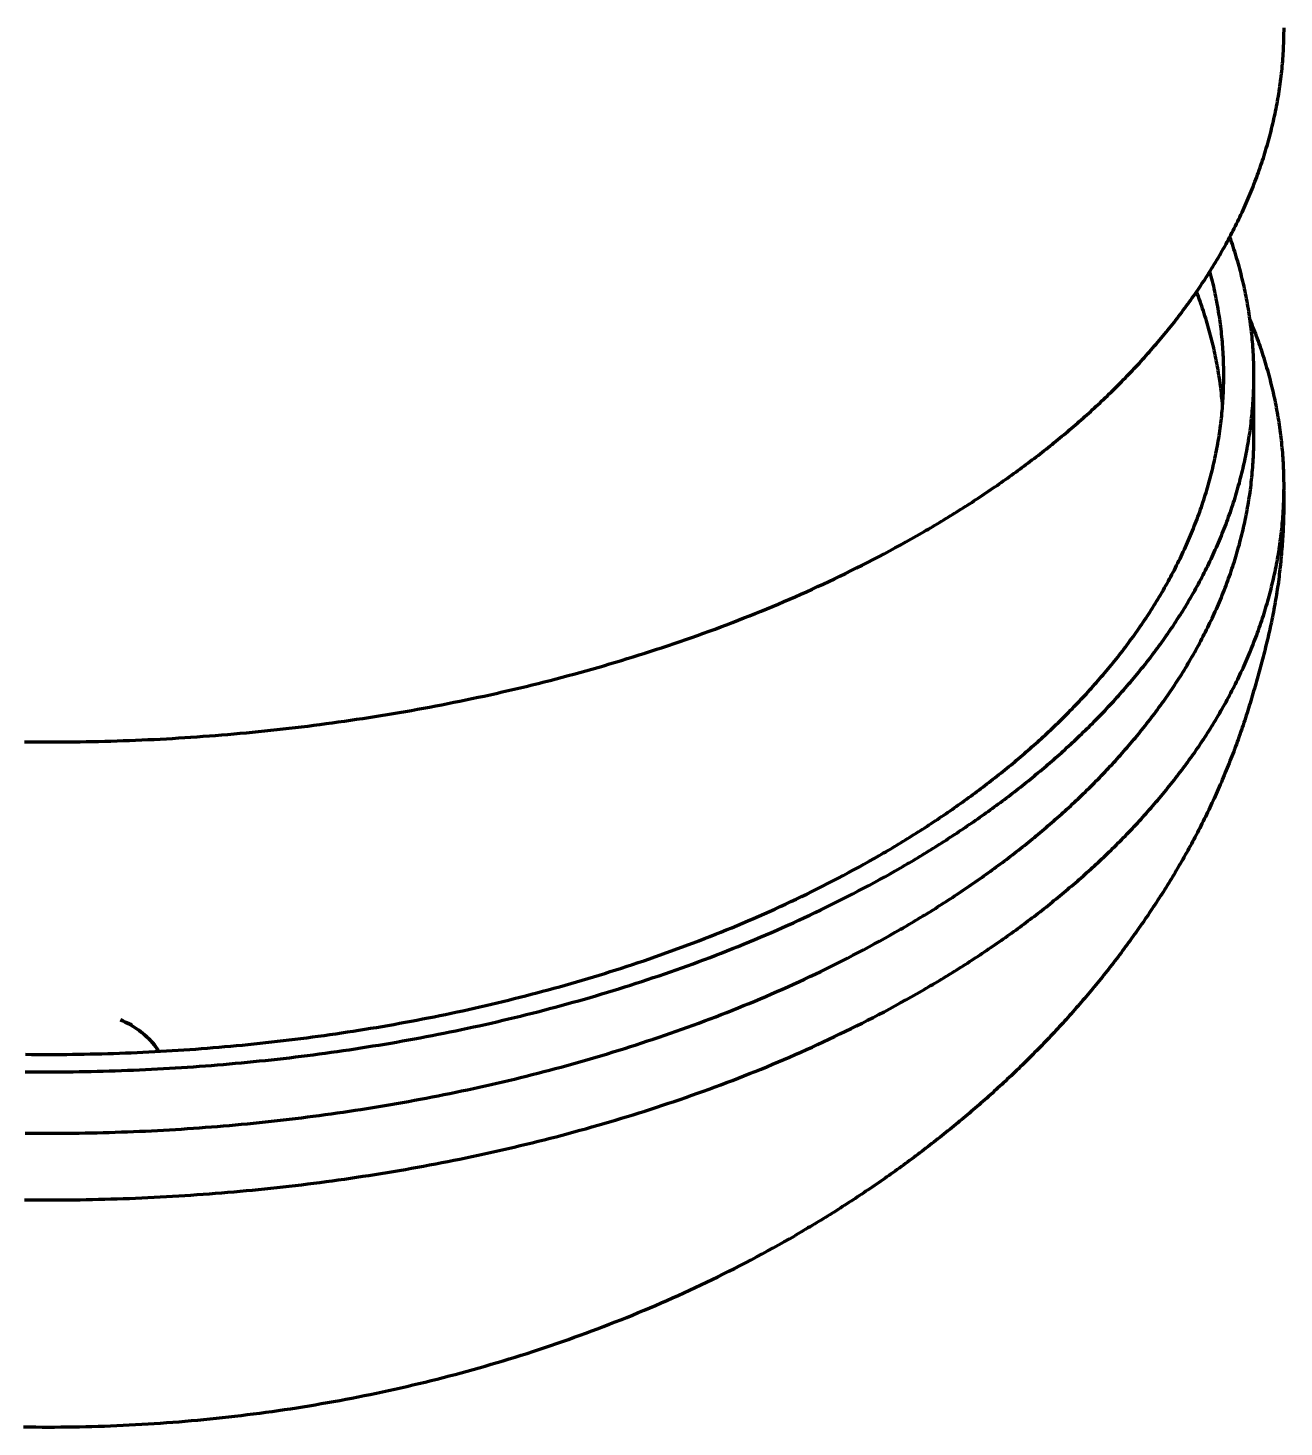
# Model space of a CAD drawing. Header units: millimetres. Extents: x 0 to 841, y 0 to 594.
# Drawn here: x 312.72 to 352.33, y 209.73 to 253.85 of the extents above; entities that cross this region are included whole.
import ezdxf

# ---------------------------------------------------------------- set-up
doc = ezdxf.new("R2010")
doc.units = ezdxf.units.MM
doc.layers.add('01-VISIBLE', color=7, linetype='CONTINUOUS', lineweight=70)

msp = doc.modelspace()

# ---------------------------------------------------------------- linework, layer by layer
at = {"layer": '01-VISIBLE'}
msp.add_line((351.382, 240.963), (351.382, 242.903), dxfattribs=at)
for points in [[(340.909, 237.931), (340.978, 237.971), (341.048, 238.011), (341.117, 238.052), (341.186, 238.092), (341.255, 238.133), (341.324, 238.174), (341.393, 238.215), (341.462, 238.256), (341.53, 238.297), (341.599, 238.339), (341.667, 238.381), (341.736, 238.423), (341.804, 238.465), (341.872, 238.507), (341.94, 238.549), (342.008, 238.592), (342.076, 238.634), (342.144, 238.677), (342.211, 238.72), (342.279, 238.763), (342.347, 238.806), (342.414, 238.85), (342.481, 238.893), (342.548, 238.937), (342.615, 238.981), (342.682, 239.025), (342.749, 239.069), (342.816, 239.114), (342.883, 239.158), (342.949, 239.203), (343.016, 239.248), (343.082, 239.293), (343.148, 239.338), (343.214, 239.383), (343.28, 239.429), (343.346, 239.475), (343.412, 239.52), (343.477, 239.567), (343.543, 239.613), (343.608, 239.659), (343.674, 239.706), (343.739, 239.752), (343.804, 239.799), (343.869, 239.846), (343.933, 239.893), (343.998, 239.941), (344.063, 239.988), (344.127, 240.036), (344.191, 240.084), (344.255, 240.132), (344.32, 240.18), (344.383, 240.229), (344.447, 240.277), (344.511, 240.326), (344.574, 240.375), (344.638, 240.424), (344.701, 240.473), (344.764, 240.523), (344.827, 240.572), (344.89, 240.622), (344.952, 240.672), (345.015, 240.722), (345.077, 240.773), (345.14, 240.823), (345.202, 240.874), (345.264, 240.925), (345.325, 240.976), (345.387, 241.027), (345.449, 241.078), (345.51, 241.13), (345.571, 241.182), (345.632, 241.234), (345.693, 241.286), (345.754, 241.338), (345.815, 241.391), (345.875, 241.443), (345.935, 241.496), (345.995, 241.549), (346.055, 241.602), (346.115, 241.656), (346.175, 241.709), (346.234, 241.763), (346.293, 241.817), (346.353, 241.871), (346.411, 241.926), (346.47, 241.98), (346.529, 242.035), (346.587, 242.09), (346.646, 242.145), (346.704, 242.2), (346.762, 242.255), (346.819, 242.311), (346.877, 242.367), (346.934, 242.423), (346.991, 242.479), (347.048, 242.536), (347.105, 242.592), (347.162, 242.649), (347.218, 242.706), (347.274, 242.763), (347.33, 242.82), (347.386, 242.878), (347.442, 242.936), (347.497, 242.994), (347.552, 243.052), (347.607, 243.11), (347.662, 243.168), (347.717, 243.227), (347.771, 243.286), (347.825, 243.345), (347.879, 243.404), (347.933, 243.464), (347.987, 243.523), (348.04, 243.583), (348.093, 243.643), (348.146, 243.704), (348.199, 243.764), (348.251, 243.825), (348.303, 243.886), (348.355, 243.947), (348.407, 244.008), (348.458, 244.069), (348.51, 244.131), (348.561, 244.193), (348.612, 244.255), (348.662, 244.317), (348.712, 244.379), (348.763, 244.442), (348.812, 244.505), (348.862, 244.568), (348.911, 244.631), (348.96, 244.694), (349.009, 244.758), (349.058, 244.822), (349.106, 244.885), (349.154, 244.95), (349.202, 245.014), (349.249, 245.079), (349.297, 245.143), (349.344, 245.208), (349.39, 245.273), (349.437, 245.339), (349.483, 245.404), (349.529, 245.47), (349.574, 245.536), (349.62, 245.602), (349.665, 245.668), (349.709, 245.735), (349.754, 245.802), (349.798, 245.869), (349.842, 245.936), (349.885, 246.003), (349.929, 246.07), (349.972, 246.138), (350.014, 246.206), (350.057, 246.274), (350.099, 246.342), (350.14, 246.411), (350.182, 246.479), (350.223, 246.548), (350.264, 246.617), (350.304, 246.686), (350.344, 246.756), (350.384, 246.825), (350.424, 246.895), (350.463, 246.965), (350.502, 247.035), (350.54, 247.106), (350.578, 247.176), (350.616, 247.247), (350.653, 247.318), (350.691, 247.389), (350.727, 247.46), (350.764, 247.531), (350.8, 247.603), (350.835, 247.675), (350.871, 247.747), (350.906, 247.819), (350.94, 247.891), (350.975, 247.964), (351.008, 248.036), (351.042, 248.109), (351.075, 248.182), (351.108, 248.255), (351.14, 248.329), (351.172, 248.402), (351.204, 248.476), (351.235, 248.55), (351.266, 248.624), (351.296, 248.698), (351.326, 248.772), (351.356, 248.847), (351.385, 248.921), (351.414, 248.996), (351.442, 249.071), (351.471, 249.146), (351.498, 249.221), (351.525, 249.297), (351.552, 249.372), (351.579, 249.448), (351.604, 249.524), (351.63, 249.6), (351.655, 249.676), (351.68, 249.752), (351.704, 249.829), (351.728, 249.905), (351.751, 249.982), (351.774, 250.059), (351.797, 250.136), (351.819, 250.213), (351.841, 250.29), (351.862, 250.367), (351.883, 250.444), (351.903, 250.522), (351.923, 250.6), (351.942, 250.677), (351.961, 250.755), (351.98, 250.833), (351.998, 250.911), (352.015, 250.99), (352.033, 251.068), (352.049, 251.146), (352.065, 251.225), (352.081, 251.303), (352.096, 251.382), (352.111, 251.461), (352.126, 251.54), (352.14, 251.619), (352.153, 251.698), (352.166, 251.777), (352.178, 251.856), (352.19, 251.935), (352.202, 252.015), (352.213, 252.094), (352.223, 252.174), (352.233, 252.253), (352.243, 252.333), (352.252, 252.412), (352.261, 252.492), (352.269, 252.572), (352.276, 252.652), (352.284, 252.731), (352.29, 252.811), (352.296, 252.891), (352.302, 252.971), (352.307, 253.051), (352.312, 253.131), (352.316, 253.211), (352.32, 253.291), (352.323, 253.371), (352.326, 253.452), (352.328, 253.532), (352.33, 253.612), (352.331, 253.692), (352.332, 253.772), (352.332, 253.852)], [(351.382, 242.903), (351.382, 242.983), (351.381, 243.064), (351.38, 243.145), (351.378, 243.226), (351.375, 243.307), (351.373, 243.388), (351.369, 243.468), (351.365, 243.549), (351.361, 243.63), (351.356, 243.711), (351.351, 243.791), (351.345, 243.872), (351.338, 243.953), (351.331, 244.033), (351.324, 244.114), (351.316, 244.194), (351.308, 244.275), (351.299, 244.355), (351.289, 244.435), (351.279, 244.515), (351.269, 244.596), (351.258, 244.676), (351.246, 244.756), (351.234, 244.836), (351.222, 244.916), (351.209, 244.995), (351.195, 245.075), (351.181, 245.155), (351.167, 245.234), (351.152, 245.314), (351.137, 245.393), (351.121, 245.472), (351.104, 245.552), (351.087, 245.631), (351.07, 245.71), (351.052, 245.789), (351.034, 245.867), (351.015, 245.946), (350.996, 246.024), (350.976, 246.103), (350.956, 246.181), (350.935, 246.259), (350.914, 246.337), (350.892, 246.415), (350.87, 246.493), (350.848, 246.571), (350.825, 246.648), (350.801, 246.726), (350.777, 246.803), (350.753, 246.88), (350.728, 246.957), (350.703, 247.034), (350.677, 247.11), (350.651, 247.187), (350.625, 247.263)], [(350.432, 242.903), (350.432, 242.983), (350.431, 243.064), (350.429, 243.145), (350.428, 243.226), (350.425, 243.307), (350.422, 243.387), (350.419, 243.468), (350.415, 243.549), (350.411, 243.629), (350.406, 243.71), (350.4, 243.791), (350.394, 243.871), (350.387, 243.952), (350.38, 244.032), (350.373, 244.113), (350.364, 244.193), (350.356, 244.273), (350.347, 244.354), (350.337, 244.434), (350.327, 244.514), (350.316, 244.594), (350.305, 244.674), (350.293, 244.754), (350.281, 244.834), (350.268, 244.913), (350.255, 244.993), (350.241, 245.073), (350.227, 245.152), (350.212, 245.232), (350.197, 245.311), (350.181, 245.39), (350.165, 245.469), (350.148, 245.548), (350.13, 245.627), (350.113, 245.706), (350.094, 245.785), (350.076, 245.863), (350.056, 245.942), (350.037, 246.02), (350.017, 246.099), (349.996, 246.177)], [(350.394, 241.933), (350.387, 242.013), (350.38, 242.094), (350.373, 242.174), (350.364, 242.254), (350.356, 242.334), (350.347, 242.415), (350.337, 242.495), (350.327, 242.575), (350.316, 242.654), (350.305, 242.734), (350.293, 242.814), (350.281, 242.894), (350.268, 242.973), (350.255, 243.053), (350.241, 243.132), (350.227, 243.212), (350.212, 243.291), (350.197, 243.37), (350.181, 243.449), (350.165, 243.528), (350.148, 243.607), (350.131, 243.686), (350.113, 243.765), (350.095, 243.843), (350.076, 243.922), (350.057, 244), (350.038, 244.078), (350.017, 244.156), (349.997, 244.234), (349.976, 244.312), (349.954, 244.39), (349.932, 244.467), (349.91, 244.545), (349.887, 244.622), (349.863, 244.699), (349.839, 244.776), (349.815, 244.853), (349.79, 244.93), (349.765, 245.006), (349.739, 245.083), (349.713, 245.159), (349.687, 245.235), (349.66, 245.311), (349.632, 245.387), (349.604, 245.463), (349.576, 245.538)], [(352.332, 239.412), (352.332, 239.492), (352.331, 239.573), (352.33, 239.653), (352.328, 239.733), (352.326, 239.814), (352.323, 239.894), (352.32, 239.974), (352.316, 240.055), (352.312, 240.135), (352.307, 240.215), (352.302, 240.295), (352.296, 240.375), (352.29, 240.456), (352.283, 240.536), (352.276, 240.616), (352.268, 240.696), (352.26, 240.776), (352.252, 240.855), (352.243, 240.935), (352.233, 241.015), (352.223, 241.095), (352.212, 241.174), (352.201, 241.254), (352.19, 241.334), (352.178, 241.413), (352.165, 241.492), (352.152, 241.572), (352.139, 241.651), (352.125, 241.73), (352.11, 241.809), (352.095, 241.888), (352.08, 241.967), (352.064, 242.046), (352.048, 242.124), (352.031, 242.203), (352.014, 242.281), (351.996, 242.36), (351.978, 242.438), (351.96, 242.516), (351.94, 242.594), (351.921, 242.672), (351.901, 242.75), (351.881, 242.828), (351.86, 242.905), (351.838, 242.983), (351.817, 243.06), (351.794, 243.137), (351.772, 243.214), (351.749, 243.291), (351.725, 243.368), (351.701, 243.445), (351.677, 243.522), (351.652, 243.598), (351.627, 243.674), (351.601, 243.75), (351.575, 243.826), (351.549, 243.902), (351.522, 243.978), (351.494, 244.054), (351.467, 244.129), (351.438, 244.204), (351.41, 244.279), (351.381, 244.354), (351.351, 244.429), (351.322, 244.504), (351.292, 244.578), (351.261, 244.652)], [(339.566, 227.757), (339.635, 227.797), (339.704, 227.837), (339.773, 227.877), (339.842, 227.918), (339.911, 227.959), (339.98, 228), (340.048, 228.041), (340.117, 228.082), (340.185, 228.123), (340.254, 228.165), (340.322, 228.206), (340.39, 228.248), (340.458, 228.29), (340.526, 228.332), (340.594, 228.375), (340.662, 228.417), (340.73, 228.46), (340.797, 228.503), (340.865, 228.546), (340.932, 228.589), (340.999, 228.632), (341.066, 228.676), (341.133, 228.719), (341.2, 228.763), (341.267, 228.807), (341.334, 228.852), (341.4, 228.896), (341.467, 228.94), (341.533, 228.985), (341.599, 229.03), (341.666, 229.075), (341.732, 229.12), (341.798, 229.166), (341.863, 229.211), (341.929, 229.257), (341.994, 229.303), (342.06, 229.349), (342.125, 229.395), (342.19, 229.442), (342.255, 229.488), (342.32, 229.535), (342.385, 229.582), (342.45, 229.629), (342.514, 229.676), (342.579, 229.724), (342.643, 229.772), (342.707, 229.819), (342.771, 229.867), (342.835, 229.916), (342.898, 229.964), (342.962, 230.013), (343.026, 230.061), (343.089, 230.11), (343.152, 230.159), (343.215, 230.209), (343.278, 230.258), (343.341, 230.308), (343.403, 230.358), (343.466, 230.408), (343.528, 230.458), (343.59, 230.508), (343.652, 230.559), (343.714, 230.61), (343.775, 230.661), (343.837, 230.712), (343.898, 230.763), (343.96, 230.815), (344.021, 230.866), (344.081, 230.918), (344.142, 230.97), (344.203, 231.023), (344.263, 231.075), (344.323, 231.128), (344.383, 231.181), (344.443, 231.234), (344.503, 231.287), (344.563, 231.34), (344.622, 231.394), (344.681, 231.448), (344.74, 231.502), (344.799, 231.556), (344.858, 231.611), (344.916, 231.665), (344.974, 231.72), (345.033, 231.775), (345.09, 231.83), (345.148, 231.886), (345.206, 231.941), (345.263, 231.997), (345.32, 232.053), (345.377, 232.109), (345.434, 232.165), (345.491, 232.222), (345.547, 232.279), (345.603, 232.336), (345.659, 232.393), (345.715, 232.45), (345.77, 232.508), (345.826, 232.566), (345.881, 232.624), (345.936, 232.682), (345.99, 232.74), (346.045, 232.799), (346.099, 232.858), (346.153, 232.917), (346.207, 232.976), (346.261, 233.035), (346.314, 233.095), (346.367, 233.155), (346.42, 233.215), (346.473, 233.275), (346.525, 233.335), (346.577, 233.396), (346.629, 233.457), (346.681, 233.518), (346.733, 233.579), (346.784, 233.64), (346.835, 233.702), (346.886, 233.764), (346.936, 233.826), (346.986, 233.888), (347.036, 233.951), (347.086, 234.013), (347.136, 234.076), (347.185, 234.139), (347.234, 234.203), (347.282, 234.266), (347.331, 234.33), (347.379, 234.394), (347.427, 234.458), (347.474, 234.522), (347.522, 234.587), (347.569, 234.651), (347.615, 234.716), (347.662, 234.781), (347.708, 234.847), (347.754, 234.912), (347.799, 234.978), (347.845, 235.044), (347.89, 235.11), (347.934, 235.177), (347.979, 235.243), (348.023, 235.31), (348.067, 235.377), (348.11, 235.444), (348.153, 235.512), (348.196, 235.579), (348.239, 235.647), (348.281, 235.715), (348.323, 235.783), (348.364, 235.851), (348.405, 235.92), (348.446, 235.989), (348.487, 236.058), (348.527, 236.127), (348.567, 236.196), (348.606, 236.266), (348.645, 236.336), (348.684, 236.406), (348.723, 236.476), (348.761, 236.546), (348.798, 236.617), (348.836, 236.688), (348.873, 236.758), (348.909, 236.83), (348.946, 236.901), (348.982, 236.972), (349.017, 237.044), (349.052, 237.116), (349.087, 237.188), (349.122, 237.26), (349.156, 237.333), (349.189, 237.405), (349.222, 237.478), (349.255, 237.551), (349.288, 237.624), (349.32, 237.697), (349.351, 237.771), (349.383, 237.845), (349.413, 237.918), (349.444, 237.992), (349.474, 238.066), (349.503, 238.141), (349.533, 238.215), (349.561, 238.29), (349.59, 238.365), (349.618, 238.44), (349.645, 238.515), (349.672, 238.59), (349.699, 238.666), (349.725, 238.741), (349.751, 238.817), (349.776, 238.893), (349.801, 238.969), (349.825, 239.045), (349.849, 239.122), (349.873, 239.198), (349.896, 239.275), (349.918, 239.351), (349.941, 239.428), (349.962, 239.505), (349.983, 239.582), (350.004, 239.66), (350.024, 239.737), (350.044, 239.815), (350.064, 239.892), (350.082, 239.97), (350.101, 240.048), (350.119, 240.126), (350.136, 240.204), (350.153, 240.282), (350.17, 240.36), (350.186, 240.439), (350.201, 240.517), (350.216, 240.596), (350.231, 240.675), (350.245, 240.753), (350.258, 240.832), (350.271, 240.911), (350.284, 240.99), (350.296, 241.069), (350.307, 241.148), (350.318, 241.228), (350.329, 241.307), (350.339, 241.386), (350.348, 241.466), (350.357, 241.545), (350.366, 241.625), (350.374, 241.704), (350.381, 241.784), (350.388, 241.864), (350.395, 241.944), (350.401, 242.023), (350.406, 242.103), (350.411, 242.183), (350.415, 242.263), (350.419, 242.343), (350.423, 242.423), (350.425, 242.503), (350.428, 242.583), (350.43, 242.663), (350.431, 242.743), (350.432, 242.823), (350.432, 242.903)], [(340.237, 227.369), (340.307, 227.409), (340.376, 227.449), (340.445, 227.49), (340.514, 227.53), (340.583, 227.571), (340.652, 227.612), (340.721, 227.653), (340.789, 227.694), (340.858, 227.735), (340.926, 227.777), (340.995, 227.819), (341.063, 227.861), (341.131, 227.903), (341.199, 227.945), (341.267, 227.987), (341.335, 228.03), (341.403, 228.072), (341.471, 228.115), (341.538, 228.158), (341.606, 228.201), (341.673, 228.244), (341.74, 228.288), (341.807, 228.332), (341.874, 228.375), (341.941, 228.419), (342.008, 228.463), (342.075, 228.508), (342.142, 228.552), (342.208, 228.597), (342.274, 228.642), (342.341, 228.687), (342.407, 228.732), (342.473, 228.777), (342.539, 228.822), (342.605, 228.868), (342.67, 228.914), (342.736, 228.96), (342.801, 229.006), (342.867, 229.052), (342.932, 229.099), (342.997, 229.145), (343.062, 229.192), (343.127, 229.239), (343.192, 229.286), (343.256, 229.334), (343.321, 229.381), (343.385, 229.429), (343.449, 229.477), (343.513, 229.525), (343.577, 229.573), (343.641, 229.622), (343.705, 229.67), (343.768, 229.719), (343.832, 229.768), (343.895, 229.817), (343.958, 229.866), (344.021, 229.916), (344.084, 229.965), (344.146, 230.015), (344.209, 230.065), (344.271, 230.115), (344.334, 230.166), (344.396, 230.216), (344.458, 230.267), (344.52, 230.318), (344.581, 230.369), (344.643, 230.42), (344.704, 230.472), (344.765, 230.523), (344.826, 230.575), (344.887, 230.627), (344.948, 230.679), (345.009, 230.732), (345.069, 230.784), (345.129, 230.837), (345.189, 230.89), (345.249, 230.943), (345.309, 230.997), (345.369, 231.05), (345.428, 231.104), (345.487, 231.158), (345.546, 231.212), (345.605, 231.266), (345.664, 231.32), (345.723, 231.375), (345.781, 231.43), (345.839, 231.485), (345.897, 231.54), (345.955, 231.596), (346.013, 231.651), (346.07, 231.707), (346.127, 231.763), (346.184, 231.819), (346.241, 231.876), (346.298, 231.932), (346.354, 231.989), (346.411, 232.046), (346.467, 232.103), (346.523, 232.16), (346.578, 232.218), (346.634, 232.276), (346.689, 232.334), (346.744, 232.392), (346.799, 232.45), (346.854, 232.509), (346.908, 232.568), (346.962, 232.626), (347.016, 232.686), (347.07, 232.745), (347.124, 232.804), (347.177, 232.864), (347.23, 232.924), (347.283, 232.984), (347.336, 233.045), (347.388, 233.105), (347.44, 233.166), (347.492, 233.227), (347.544, 233.288), (347.596, 233.349), (347.647, 233.411), (347.698, 233.472), (347.749, 233.534), (347.799, 233.597), (347.849, 233.659), (347.899, 233.721), (347.949, 233.784), (347.999, 233.847), (348.048, 233.91), (348.097, 233.974), (348.146, 234.037), (348.194, 234.101), (348.243, 234.165), (348.29, 234.229), (348.338, 234.293), (348.386, 234.358), (348.433, 234.423), (348.48, 234.487), (348.526, 234.553), (348.572, 234.618), (348.618, 234.684), (348.664, 234.749), (348.71, 234.815), (348.755, 234.881), (348.8, 234.948), (348.844, 235.014), (348.888, 235.081), (348.932, 235.148), (348.976, 235.215), (349.019, 235.282), (349.062, 235.35), (349.105, 235.418), (349.148, 235.486), (349.19, 235.554), (349.231, 235.622), (349.273, 235.691), (349.314, 235.759), (349.355, 235.828), (349.395, 235.897), (349.436, 235.967), (349.475, 236.036), (349.515, 236.106), (349.554, 236.176), (349.593, 236.246), (349.631, 236.316), (349.669, 236.386), (349.707, 236.457), (349.745, 236.528), (349.782, 236.599), (349.818, 236.67), (349.855, 236.741), (349.891, 236.813), (349.926, 236.885), (349.962, 236.957), (349.996, 237.029), (350.031, 237.101), (350.065, 237.173), (350.099, 237.246), (350.132, 237.319), (350.165, 237.392), (350.198, 237.465), (350.23, 237.538), (350.262, 237.612), (350.293, 237.685), (350.324, 237.759), (350.355, 237.833), (350.385, 237.907), (350.415, 237.982), (350.444, 238.056), (350.473, 238.131), (350.502, 238.206), (350.53, 238.281), (350.558, 238.356), (350.585, 238.431), (350.612, 238.506), (350.639, 238.582), (350.665, 238.658), (350.69, 238.734), (350.716, 238.81), (350.74, 238.886), (350.765, 238.962), (350.789, 239.038), (350.812, 239.115), (350.835, 239.192), (350.858, 239.269), (350.88, 239.346), (350.901, 239.423), (350.923, 239.5), (350.943, 239.577), (350.964, 239.655), (350.984, 239.732), (351.003, 239.81), (351.022, 239.888), (351.04, 239.966), (351.058, 240.044), (351.076, 240.122), (351.093, 240.2), (351.109, 240.279), (351.126, 240.357), (351.141, 240.436), (351.156, 240.514), (351.171, 240.593), (351.185, 240.672), (351.199, 240.751), (351.212, 240.83), (351.225, 240.909), (351.237, 240.988), (351.249, 241.067), (351.26, 241.146), (351.271, 241.226), (351.281, 241.305), (351.291, 241.385), (351.3, 241.464), (351.309, 241.544), (351.317, 241.623), (351.325, 241.703), (351.332, 241.783), (351.339, 241.863), (351.346, 241.943), (351.351, 242.022), (351.357, 242.102), (351.361, 242.182), (351.366, 242.262), (351.369, 242.342), (351.373, 242.422), (351.376, 242.502), (351.378, 242.582), (351.38, 242.662), (351.381, 242.742), (351.382, 242.823), (351.382, 242.903)], [(340.237, 225.43), (340.307, 225.47), (340.376, 225.51), (340.445, 225.55), (340.514, 225.591), (340.583, 225.632), (340.652, 225.673), (340.721, 225.714), (340.789, 225.755), (340.858, 225.796), (340.926, 225.838), (340.995, 225.88), (341.063, 225.921), (341.131, 225.963), (341.199, 226.006), (341.267, 226.048), (341.335, 226.09), (341.403, 226.133), (341.471, 226.176), (341.538, 226.219), (341.606, 226.262), (341.673, 226.305), (341.74, 226.349), (341.807, 226.392), (341.874, 226.436), (341.941, 226.48), (342.008, 226.524), (342.075, 226.569), (342.142, 226.613), (342.208, 226.658), (342.274, 226.702), (342.341, 226.747), (342.407, 226.793), (342.473, 226.838), (342.539, 226.883), (342.605, 226.929), (342.67, 226.975), (342.736, 227.021), (342.801, 227.067), (342.867, 227.113), (342.932, 227.16), (342.997, 227.206), (343.062, 227.253), (343.127, 227.3), (343.192, 227.347), (343.256, 227.395), (343.321, 227.442), (343.385, 227.49), (343.449, 227.538), (343.513, 227.586), (343.577, 227.634), (343.641, 227.682), (343.705, 227.731), (343.768, 227.78), (343.832, 227.829), (343.895, 227.878), (343.958, 227.927), (344.021, 227.976), (344.084, 228.026), (344.146, 228.076), (344.209, 228.126), (344.271, 228.176), (344.334, 228.227), (344.396, 228.277), (344.458, 228.328), (344.52, 228.379), (344.581, 228.43), (344.643, 228.481), (344.704, 228.533), (344.765, 228.584), (344.826, 228.636), (344.887, 228.688), (344.948, 228.74), (345.009, 228.793), (345.069, 228.845), (345.129, 228.898), (345.189, 228.951), (345.249, 229.004), (345.309, 229.057), (345.369, 229.111), (345.428, 229.165), (345.487, 229.218), (345.546, 229.273), (345.605, 229.327), (345.664, 229.381), (345.723, 229.436), (345.781, 229.491), (345.839, 229.546), (345.897, 229.601), (345.955, 229.656), (346.013, 229.712), (346.07, 229.768), (346.127, 229.824), (346.184, 229.88), (346.241, 229.936), (346.298, 229.993), (346.354, 230.05), (346.411, 230.107), (346.467, 230.164), (346.523, 230.221), (346.578, 230.279), (346.634, 230.337), (346.689, 230.395), (346.744, 230.453), (346.799, 230.511), (346.854, 230.57), (346.908, 230.628), (346.962, 230.687), (347.016, 230.746), (347.07, 230.806), (347.124, 230.865), (347.177, 230.925), (347.23, 230.985), (347.283, 231.045), (347.336, 231.105), (347.388, 231.166), (347.44, 231.227), (347.492, 231.288), (347.544, 231.349), (347.596, 231.41), (347.647, 231.472), (347.698, 231.533), (347.749, 231.595), (347.799, 231.657), (347.849, 231.72), (347.899, 231.782), (347.949, 231.845), (347.999, 231.908), (348.048, 231.971), (348.097, 232.034), (348.146, 232.098), (348.194, 232.162), (348.243, 232.226), (348.29, 232.29), (348.338, 232.354), (348.386, 232.419), (348.433, 232.483), (348.48, 232.548), (348.526, 232.613), (348.572, 232.679), (348.618, 232.744), (348.664, 232.81), (348.71, 232.876), (348.755, 232.942), (348.8, 233.009), (348.844, 233.075), (348.888, 233.142), (348.932, 233.209), (348.976, 233.276), (349.019, 233.343), (349.062, 233.411), (349.105, 233.479), (349.148, 233.546), (349.19, 233.615), (349.231, 233.683), (349.273, 233.751), (349.314, 233.82), (349.355, 233.889), (349.395, 233.958), (349.436, 234.027), (349.475, 234.097), (349.515, 234.167), (349.554, 234.236), (349.593, 234.306), (349.631, 234.377), (349.669, 234.447), (349.707, 234.518), (349.745, 234.589), (349.782, 234.66), (349.818, 234.731), (349.855, 234.802), (349.891, 234.874), (349.926, 234.945), (349.962, 235.017), (349.996, 235.089), (350.031, 235.162), (350.065, 235.234), (350.099, 235.307), (350.132, 235.38), (350.165, 235.453), (350.198, 235.526), (350.23, 235.599), (350.262, 235.673), (350.293, 235.746), (350.324, 235.82), (350.355, 235.894), (350.385, 235.968), (350.415, 236.042), (350.444, 236.117), (350.473, 236.192), (350.502, 236.266), (350.53, 236.341), (350.558, 236.417), (350.585, 236.492), (350.612, 236.567), (350.639, 236.643), (350.665, 236.719), (350.69, 236.794), (350.716, 236.87), (350.74, 236.947), (350.765, 237.023), (350.789, 237.099), (350.812, 237.176), (350.835, 237.253), (350.858, 237.329), (350.88, 237.406), (350.901, 237.483), (350.923, 237.561), (350.943, 237.638), (350.964, 237.716), (350.984, 237.793), (351.003, 237.871), (351.022, 237.949), (351.04, 238.027), (351.058, 238.105), (351.076, 238.183), (351.093, 238.261), (351.109, 238.339), (351.126, 238.418), (351.141, 238.496), (351.156, 238.575), (351.171, 238.654), (351.185, 238.733), (351.199, 238.811), (351.212, 238.89), (351.225, 238.97), (351.237, 239.049), (351.249, 239.128), (351.26, 239.207), (351.271, 239.287), (351.281, 239.366), (351.291, 239.445), (351.3, 239.525), (351.309, 239.605), (351.317, 239.684), (351.325, 239.764), (351.332, 239.844), (351.339, 239.923), (351.346, 240.003), (351.351, 240.083), (351.357, 240.163), (351.361, 240.243), (351.366, 240.323), (351.369, 240.403), (351.373, 240.483), (351.376, 240.563), (351.378, 240.643), (351.38, 240.723), (351.381, 240.803), (351.382, 240.883), (351.382, 240.963)], [(352.331, 239.26), (352.33, 239.18), (352.33, 239.1), (352.329, 239.02), (352.328, 238.94), (352.327, 238.859), (352.326, 238.779), (352.324, 238.699), (352.323, 238.619), (352.321, 238.539), (352.319, 238.458), (352.316, 238.378), (352.314, 238.298), (352.311, 238.218), (352.307, 238.138), (352.304, 238.058), (352.3, 237.978), (352.296, 237.898), (352.291, 237.817), (352.286, 237.737), (352.281, 237.657), (352.276, 237.577), (352.27, 237.497), (352.264, 237.417), (352.257, 237.337), (352.251, 237.258), (352.243, 237.178), (352.236, 237.098), (352.228, 237.018), (352.22, 236.938), (352.211, 236.858), (352.202, 236.779), (352.193, 236.699), (352.183, 236.619), (352.174, 236.54), (352.163, 236.46), (352.153, 236.381), (352.142, 236.301), (352.13, 236.222), (352.118, 236.143), (352.106, 236.063), (352.094, 235.984), (352.081, 235.905), (352.068, 235.826), (352.054, 235.747), (352.04, 235.668), (352.026, 235.589), (352.011, 235.51), (351.996, 235.431), (351.981, 235.353), (351.965, 235.274), (351.949, 235.195), (351.932, 235.117), (351.915, 235.039), (351.898, 234.96), (351.881, 234.882), (351.863, 234.804), (351.845, 234.726), (351.827, 234.647), (351.808, 234.569), (351.79, 234.491), (351.771, 234.413), (351.751, 234.336), (351.732, 234.258), (351.712, 234.18), (351.693, 234.102), (351.673, 234.025), (351.652, 233.947), (351.632, 233.869), (351.611, 233.792), (351.591, 233.714), (351.57, 233.637), (351.549, 233.56), (351.527, 233.482), (351.506, 233.405), (351.485, 233.328), (351.463, 233.251), (351.441, 233.173), (351.419, 233.096), (351.397, 233.019), (351.374, 232.942), (351.352, 232.865), (351.329, 232.788), (351.306, 232.711), (351.283, 232.635), (351.26, 232.558), (351.236, 232.481), (351.213, 232.405), (351.189, 232.328), (351.165, 232.252), (351.14, 232.175), (351.116, 232.099), (351.091, 232.023), (351.066, 231.946), (351.04, 231.87), (351.015, 231.794), (350.989, 231.718), (350.963, 231.642), (350.937, 231.567), (350.91, 231.491), (350.883, 231.415), (350.856, 231.34), (350.828, 231.265), (350.801, 231.189), (350.773, 231.114), (350.744, 231.039), (350.716, 230.964), (350.687, 230.89), (350.657, 230.815), (350.628, 230.74), (350.598, 230.666), (350.568, 230.591), (350.538, 230.517), (350.508, 230.443), (350.477, 230.369), (350.447, 230.294), (350.416, 230.22), (350.386, 230.146), (350.355, 230.072), (350.323, 229.998), (350.291, 229.925), (350.259, 229.852), (350.226, 229.778), (350.193, 229.705), (350.16, 229.632), (350.127, 229.559), (350.094, 229.486), (350.06, 229.413), (350.026, 229.341), (349.991, 229.268), (349.957, 229.196), (349.922, 229.124), (349.887, 229.051), (349.852, 228.979), (349.816, 228.908), (349.781, 228.836), (349.745, 228.764), (349.708, 228.692), (349.672, 228.621), (349.635, 228.55), (349.598, 228.479), (349.561, 228.408), (349.524, 228.337), (349.486, 228.266), (349.448, 228.195), (349.41, 228.124), (349.372, 228.054), (349.333, 227.984), (349.294, 227.914), (349.255, 227.843), (349.216, 227.774), (349.177, 227.704), (349.137, 227.634), (349.097, 227.564), (349.057, 227.495), (349.016, 227.426), (348.976, 227.357), (348.935, 227.288), (348.894, 227.219), (348.853, 227.15), (348.811, 227.081), (348.77, 227.013), (348.728, 226.944), (348.686, 226.876), (348.644, 226.808), (348.601, 226.74), (348.558, 226.672), (348.516, 226.604), (348.473, 226.536), (348.429, 226.469), (348.386, 226.401), (348.342, 226.334), (348.298, 226.267), (348.254, 226.2), (348.21, 226.133), (348.166, 226.066), (348.121, 225.999), (348.077, 225.933), (348.032, 225.866), (347.987, 225.8), (347.941, 225.734), (347.896, 225.668), (347.85, 225.602), (347.804, 225.536), (347.758, 225.47), (347.712, 225.405), (347.666, 225.339), (347.619, 225.274), (347.573, 225.209), (347.526, 225.144), (347.479, 225.079), (347.431, 225.014), (347.384, 224.949), (347.336, 224.885), (347.289, 224.82), (347.241, 224.756), (347.193, 224.692), (347.144, 224.628), (347.096, 224.564), (347.047, 224.5), (346.999, 224.436), (346.95, 224.373), (346.901, 224.309), (346.851, 224.246), (346.802, 224.183), (346.752, 224.12), (346.702, 224.057), (346.653, 223.994), (346.602, 223.932), (346.552, 223.869), (346.502, 223.807), (346.451, 223.744), (346.4, 223.682), (346.349, 223.62), (346.298, 223.559), (346.247, 223.497), (346.196, 223.435), (346.144, 223.374), (346.092, 223.313), (346.04, 223.252), (345.988, 223.191), (345.936, 223.13), (345.884, 223.069), (345.831, 223.008), (345.778, 222.948), (345.726, 222.888), (345.673, 222.827), (345.619, 222.767), (345.566, 222.707), (345.513, 222.648), (345.459, 222.588), (345.405, 222.528), (345.351, 222.469), (345.297, 222.41), (345.243, 222.351), (345.188, 222.292), (345.134, 222.233), (345.079, 222.175), (345.024, 222.116), (344.969, 222.058), (344.914, 221.999), (344.859, 221.941), (344.803, 221.883), (344.748, 221.826), (344.692, 221.768), (344.636, 221.711), (344.58, 221.653), (344.524, 221.596), (344.467, 221.539), (344.411, 221.482), (344.354, 221.425), (344.298, 221.369), (344.241, 221.312), (344.184, 221.256), (344.126, 221.199), (344.069, 221.143), (344.012, 221.087), (343.954, 221.032), (343.896, 220.976), (343.838, 220.921), (343.78, 220.865), (343.722, 220.81), (343.664, 220.755), (343.605, 220.7), (343.547, 220.645), (343.488, 220.591), (343.429, 220.536), (343.37, 220.482), (343.311, 220.428), (343.252, 220.374), (343.192, 220.32), (343.133, 220.266), (343.073, 220.212), (343.013, 220.159), (342.954, 220.105), (342.893, 220.052), (342.833, 219.999), (342.773, 219.946), (342.713, 219.893), (342.652, 219.841), (342.591, 219.788), (342.531, 219.736), (342.47, 219.684), (342.409, 219.632), (342.348, 219.58), (342.286, 219.528), (342.225, 219.477), (342.163, 219.425), (342.102, 219.374), (342.04, 219.323), (341.978, 219.272), (341.916, 219.221), (341.854, 219.17), (341.792, 219.119), (341.73, 219.069), (341.667, 219.018), (341.605, 218.968), (341.542, 218.918), (341.479, 218.868), (341.416, 218.819), (341.353, 218.769), (341.29, 218.719), (341.227, 218.67), (341.164, 218.621), (341.1, 218.572), (341.036, 218.523), (340.973, 218.474), (340.909, 218.426), (340.845, 218.377), (340.781, 218.329), (340.717, 218.281), (340.653, 218.233), (340.588, 218.185), (340.524, 218.137), (340.459, 218.089), (340.395, 218.042), (340.33, 217.995), (340.265, 217.947), (340.2, 217.9), (340.135, 217.853), (340.07, 217.807), (340.005, 217.76), (339.94, 217.713), (339.874, 217.667), (339.808, 217.621), (339.743, 217.575), (339.677, 217.529), (339.611, 217.483), (339.545, 217.437), (339.479, 217.392), (339.413, 217.347), (339.347, 217.301), (339.281, 217.256), (339.214, 217.211), (339.148, 217.167), (339.081, 217.122), (339.014, 217.077), (338.947, 217.033), (338.881, 216.989), (338.814, 216.945), (338.746, 216.901), (338.679, 216.857), (338.612, 216.813), (338.545, 216.77), (338.477, 216.726), (338.41, 216.683), (338.342, 216.64), (338.274, 216.597), (338.206, 216.554), (338.139, 216.511), (338.071, 216.469), (338.003, 216.427), (337.934, 216.384), (337.866, 216.342), (337.798, 216.3), (337.729, 216.258), (337.661, 216.217), (337.592, 216.175), (337.524, 216.134), (337.455, 216.092), (337.386, 216.051), (337.317, 216.01), (337.248, 215.969), (337.179, 215.929), (337.11, 215.888), (337.041, 215.847), (336.971, 215.807), (336.902, 215.767)], [(340.909, 223.49), (340.978, 223.531), (341.048, 223.571), (341.117, 223.611), (341.186, 223.652), (341.255, 223.693), (341.324, 223.734), (341.393, 223.775), (341.462, 223.816), (341.53, 223.857), (341.599, 223.899), (341.667, 223.941), (341.736, 223.982), (341.804, 224.024), (341.872, 224.067), (341.94, 224.109), (342.008, 224.151), (342.076, 224.194), (342.144, 224.237), (342.211, 224.28), (342.279, 224.323), (342.347, 224.366), (342.414, 224.41), (342.481, 224.453), (342.548, 224.497), (342.615, 224.541), (342.682, 224.585), (342.749, 224.629), (342.816, 224.673), (342.883, 224.718), (342.949, 224.763), (343.016, 224.808), (343.082, 224.853), (343.148, 224.898), (343.214, 224.943), (343.28, 224.989), (343.346, 225.034), (343.412, 225.08), (343.477, 225.126), (343.543, 225.173), (343.608, 225.219), (343.674, 225.265), (343.739, 225.312), (343.804, 225.359), (343.869, 225.406), (343.933, 225.453), (343.998, 225.501), (344.063, 225.548), (344.127, 225.596), (344.191, 225.644), (344.255, 225.692), (344.32, 225.74), (344.383, 225.789), (344.447, 225.837), (344.511, 225.886), (344.574, 225.935), (344.638, 225.984), (344.701, 226.033), (344.764, 226.083), (344.827, 226.132), (344.89, 226.182), (344.952, 226.232), (345.015, 226.282), (345.077, 226.333), (345.14, 226.383), (345.202, 226.434), (345.264, 226.485), (345.325, 226.536), (345.387, 226.587), (345.449, 226.638), (345.51, 226.69), (345.571, 226.742), (345.632, 226.794), (345.693, 226.846), (345.754, 226.898), (345.815, 226.95), (345.875, 227.003), (345.935, 227.056), (345.995, 227.109), (346.055, 227.162), (346.115, 227.216), (346.175, 227.269), (346.234, 227.323), (346.293, 227.377), (346.353, 227.431), (346.411, 227.485), (346.47, 227.54), (346.529, 227.595), (346.587, 227.65), (346.646, 227.705), (346.704, 227.76), (346.762, 227.815), (346.819, 227.871), (346.877, 227.927), (346.934, 227.983), (346.991, 228.039), (347.048, 228.095), (347.105, 228.152), (347.162, 228.209), (347.218, 228.266), (347.274, 228.323), (347.33, 228.38), (347.386, 228.438), (347.442, 228.495), (347.497, 228.553), (347.552, 228.611), (347.607, 228.67), (347.662, 228.728), (347.717, 228.787), (347.771, 228.846), (347.825, 228.905), (347.879, 228.964), (347.933, 229.024), (347.987, 229.083), (348.04, 229.143), (348.093, 229.203), (348.146, 229.263), (348.199, 229.324), (348.251, 229.385), (348.303, 229.445), (348.355, 229.506), (348.407, 229.568), (348.458, 229.629), (348.51, 229.691), (348.561, 229.752), (348.612, 229.814), (348.662, 229.877), (348.712, 229.939), (348.763, 230.002), (348.812, 230.064), (348.862, 230.127), (348.911, 230.191), (348.96, 230.254), (349.009, 230.318), (349.058, 230.381), (349.106, 230.445), (349.154, 230.509), (349.202, 230.574), (349.249, 230.638), (349.297, 230.703), (349.344, 230.768), (349.39, 230.833), (349.437, 230.899), (349.483, 230.964), (349.529, 231.03), (349.574, 231.096), (349.62, 231.162), (349.665, 231.228), (349.709, 231.295), (349.754, 231.362), (349.798, 231.428), (349.842, 231.496), (349.885, 231.563), (349.929, 231.63), (349.972, 231.698), (350.014, 231.766), (350.057, 231.834), (350.099, 231.902), (350.14, 231.971), (350.182, 232.039), (350.223, 232.108), (350.264, 232.177), (350.304, 232.246), (350.344, 232.316), (350.384, 232.385), (350.424, 232.455), (350.463, 232.525), (350.502, 232.595), (350.54, 232.665), (350.578, 232.736), (350.616, 232.807), (350.653, 232.878), (350.691, 232.949), (350.727, 233.02), (350.764, 233.091), (350.8, 233.163), (350.835, 233.235), (350.871, 233.307), (350.906, 233.379), (350.94, 233.451), (350.975, 233.523), (351.008, 233.596), (351.042, 233.669), (351.075, 233.742), (351.108, 233.815), (351.14, 233.888), (351.172, 233.962), (351.204, 234.036), (351.235, 234.109), (351.266, 234.183), (351.296, 234.258), (351.326, 234.332), (351.356, 234.406), (351.385, 234.481), (351.414, 234.556), (351.442, 234.631), (351.471, 234.706), (351.498, 234.781), (351.525, 234.857), (351.552, 234.932), (351.579, 235.008), (351.604, 235.084), (351.63, 235.16), (351.655, 235.236), (351.68, 235.312), (351.704, 235.388), (351.728, 235.465), (351.751, 235.542), (351.774, 235.618), (351.797, 235.695), (351.819, 235.772), (351.841, 235.85), (351.862, 235.927), (351.883, 236.004), (351.903, 236.082), (351.923, 236.16), (351.942, 236.237), (351.961, 236.315), (351.98, 236.393), (351.998, 236.471), (352.015, 236.549), (352.033, 236.628), (352.049, 236.706), (352.065, 236.785), (352.081, 236.863), (352.096, 236.942), (352.111, 237.021), (352.126, 237.1), (352.14, 237.179), (352.153, 237.258), (352.166, 237.337), (352.178, 237.416), (352.19, 237.495), (352.202, 237.575), (352.213, 237.654), (352.223, 237.733), (352.233, 237.813), (352.243, 237.892), (352.252, 237.972), (352.261, 238.052), (352.269, 238.132), (352.276, 238.211), (352.284, 238.291), (352.29, 238.371), (352.296, 238.451), (352.302, 238.531), (352.307, 238.611), (352.312, 238.691), (352.316, 238.771), (352.32, 238.851), (352.323, 238.931), (352.326, 239.011), (352.328, 239.091), (352.33, 239.172), (352.331, 239.252), (352.332, 239.332), (352.332, 239.412)], [(312.608, 231.339), (312.803, 231.338), (312.997, 231.336), (313.192, 231.336), (313.386, 231.336), (313.581, 231.336), (313.776, 231.337), (313.97, 231.339), (314.165, 231.341), (314.36, 231.343), (314.554, 231.347), (314.749, 231.35), (314.943, 231.355), (315.138, 231.36), (315.332, 231.365), (315.527, 231.371), (315.721, 231.378), (315.916, 231.385), (316.11, 231.393), (316.305, 231.401), (316.499, 231.41), (316.694, 231.419), (316.888, 231.429), (317.082, 231.44), (317.277, 231.451), (317.471, 231.463), (317.665, 231.475), (317.859, 231.488), (318.054, 231.501), (318.248, 231.515), (318.442, 231.53), (318.636, 231.545), (318.83, 231.56), (319.024, 231.577), (319.218, 231.594), (319.412, 231.611), (319.605, 231.629), (319.799, 231.647), (319.993, 231.666), (320.186, 231.686), (320.38, 231.706), (320.574, 231.727), (320.767, 231.749), (320.96, 231.771), (321.154, 231.793), (321.347, 231.816), (321.54, 231.84), (321.733, 231.864), (321.926, 231.889), (322.119, 231.915), (322.312, 231.941), (322.505, 231.967), (322.698, 231.995), (322.89, 232.022), (323.083, 232.051), (323.275, 232.08), (323.468, 232.109), (323.66, 232.139), (323.852, 232.17), (324.044, 232.202), (324.236, 232.234), (324.428, 232.266), (324.62, 232.299), (324.811, 232.333), (325.003, 232.367), (325.194, 232.402), (325.386, 232.438), (325.577, 232.474), (325.768, 232.511), (325.959, 232.548), (326.15, 232.587), (326.341, 232.625), (326.531, 232.664), (326.722, 232.704), (326.912, 232.745), (327.102, 232.786), (327.293, 232.828), (327.483, 232.87), (327.672, 232.913), (327.862, 232.957), (328.052, 233.001), (328.241, 233.046), (328.43, 233.091), (328.619, 233.138), (328.808, 233.184), (328.997, 233.232), (329.185, 233.28), (329.374, 233.329), (329.562, 233.378), (329.75, 233.428), (329.938, 233.479), (330.126, 233.53), (330.313, 233.582), (330.501, 233.635), (330.688, 233.688), (330.875, 233.742), (331.062, 233.797), (331.248, 233.852), (331.435, 233.908), (331.621, 233.965), (331.807, 234.022), (331.993, 234.08), (332.178, 234.139), (332.364, 234.199), (332.549, 234.259), (332.733, 234.32), (332.918, 234.381), (333.103, 234.443), (333.287, 234.506), (333.471, 234.57), (333.654, 234.634), (333.838, 234.699), (334.021, 234.765), (334.204, 234.832), (334.387, 234.899), (334.569, 234.967), (334.751, 235.035), (334.933, 235.105), (335.114, 235.175), (335.296, 235.246), (335.477, 235.318), (335.657, 235.39), (335.838, 235.463), (336.018, 235.537), (336.197, 235.612), (336.377, 235.687), (336.556, 235.763), (336.735, 235.84), (336.913, 235.918), (337.091, 235.996), (337.269, 236.076), (337.446, 236.156), (337.623, 236.237), (337.8, 236.318), (337.976, 236.401), (338.152, 236.484), (338.328, 236.568), (338.503, 236.653), (338.678, 236.739), (338.852, 236.826), (339.026, 236.913), (339.199, 237.001), (339.372, 237.09), (339.545, 237.18), (339.717, 237.271), (339.889, 237.363), (340.06, 237.455), (340.231, 237.548), (340.401, 237.643), (340.571, 237.738), (340.74, 237.834), (340.909, 237.931)], [(312.643, 221.487), (312.828, 221.485), (313.013, 221.484), (313.199, 221.483), (313.384, 221.483), (313.569, 221.483), (313.754, 221.484), (313.939, 221.486), (314.124, 221.488), (314.309, 221.49), (314.495, 221.493), (314.68, 221.497), (314.865, 221.501), (315.05, 221.506), (315.235, 221.511), (315.42, 221.517), (315.605, 221.523), (315.79, 221.53), (315.975, 221.537), (316.16, 221.545), (316.345, 221.554), (316.53, 221.563), (316.715, 221.572), (316.9, 221.582), (317.085, 221.593), (317.269, 221.604), (317.454, 221.616), (317.639, 221.628), (317.824, 221.64), (318.008, 221.654), (318.193, 221.668), (318.377, 221.682), (318.562, 221.697), (318.747, 221.712), (318.931, 221.728), (319.115, 221.745), (319.3, 221.762), (319.484, 221.779), (319.668, 221.798), (319.852, 221.816), (320.037, 221.836), (320.221, 221.855), (320.405, 221.876), (320.589, 221.897), (320.773, 221.918), (320.956, 221.94), (321.14, 221.963), (321.324, 221.986), (321.508, 222.009), (321.691, 222.034), (321.875, 222.059), (322.058, 222.084), (322.241, 222.11), (322.425, 222.136), (322.608, 222.163), (322.791, 222.191), (322.974, 222.219), (323.157, 222.248), (323.339, 222.277), (323.522, 222.307), (323.705, 222.337), (323.887, 222.368), (324.07, 222.4), (324.252, 222.432), (324.434, 222.465), (324.617, 222.498), (324.799, 222.532), (324.98, 222.566), (325.162, 222.601), (325.344, 222.637), (325.526, 222.673), (325.707, 222.71), (325.888, 222.747), (326.07, 222.785), (326.251, 222.823), (326.432, 222.863), (326.612, 222.902), (326.793, 222.943), (326.974, 222.984), (327.154, 223.025), (327.334, 223.067), (327.515, 223.11), (327.695, 223.153), (327.874, 223.197), (328.054, 223.242), (328.234, 223.287), (328.413, 223.333), (328.592, 223.379), (328.771, 223.426), (328.95, 223.474), (329.129, 223.522), (329.308, 223.571), (329.486, 223.62), (329.664, 223.67), (329.842, 223.721), (330.02, 223.772), (330.198, 223.824), (330.375, 223.877), (330.553, 223.93), (330.73, 223.984), (330.907, 224.039), (331.084, 224.094), (331.26, 224.15), (331.436, 224.206), (331.612, 224.264), (331.788, 224.322), (331.964, 224.38), (332.139, 224.439), (332.315, 224.499), (332.49, 224.56), (332.664, 224.621), (332.839, 224.683), (333.013, 224.745), (333.187, 224.809), (333.361, 224.873), (333.534, 224.937), (333.708, 225.003), (333.88, 225.069), (334.053, 225.135), (334.226, 225.203), (334.398, 225.271), (334.57, 225.34), (334.741, 225.409), (334.912, 225.48), (335.083, 225.551), (335.254, 225.622), (335.425, 225.695), (335.595, 225.768), (335.764, 225.842), (335.934, 225.917), (336.103, 225.992), (336.272, 226.068), (336.44, 226.145), (336.608, 226.223), (336.776, 226.301), (336.943, 226.381), (337.11, 226.461), (337.277, 226.541), (337.443, 226.623), (337.609, 226.705), (337.774, 226.789), (337.939, 226.872), (338.104, 226.957), (338.268, 227.043), (338.432, 227.129), (338.595, 227.216), (338.758, 227.304), (338.92, 227.393), (339.082, 227.483), (339.244, 227.573), (339.405, 227.664), (339.566, 227.757)], [(312.626, 220.938), (312.815, 220.936), (313.005, 220.935), (313.195, 220.935), (313.385, 220.934), (313.575, 220.935), (313.765, 220.936), (313.955, 220.937), (314.145, 220.939), (314.334, 220.942), (314.524, 220.945), (314.714, 220.949), (314.904, 220.953), (315.094, 220.958), (315.284, 220.963), (315.473, 220.969), (315.663, 220.976), (315.853, 220.983), (316.043, 220.99), (316.232, 220.998), (316.422, 221.007), (316.612, 221.016), (316.801, 221.026), (316.991, 221.036), (317.181, 221.047), (317.37, 221.059), (317.56, 221.07), (317.749, 221.083), (317.939, 221.096), (318.128, 221.11), (318.317, 221.124), (318.507, 221.139), (318.696, 221.154), (318.885, 221.17), (319.074, 221.186), (319.263, 221.203), (319.453, 221.221), (319.642, 221.239), (319.831, 221.257), (320.019, 221.276), (320.208, 221.296), (320.397, 221.316), (320.586, 221.337), (320.775, 221.359), (320.963, 221.381), (321.152, 221.403), (321.34, 221.427), (321.529, 221.45), (321.717, 221.474), (321.905, 221.499), (322.093, 221.525), (322.281, 221.551), (322.469, 221.577), (322.657, 221.604), (322.845, 221.632), (323.033, 221.66), (323.221, 221.689), (323.408, 221.719), (323.596, 221.749), (323.783, 221.779), (323.97, 221.811), (324.158, 221.842), (324.345, 221.875), (324.532, 221.908), (324.719, 221.941), (324.905, 221.975), (325.092, 222.01), (325.279, 222.045), (325.465, 222.081), (325.652, 222.118), (325.838, 222.155), (326.024, 222.193), (326.21, 222.231), (326.396, 222.27), (326.581, 222.309), (326.767, 222.349), (326.952, 222.39), (327.138, 222.432), (327.323, 222.473), (327.508, 222.516), (327.693, 222.559), (327.878, 222.603), (328.062, 222.647), (328.247, 222.693), (328.431, 222.738), (328.615, 222.784), (328.799, 222.831), (328.983, 222.879), (329.167, 222.927), (329.35, 222.976), (329.534, 223.025), (329.717, 223.076), (329.9, 223.126), (330.083, 223.178), (330.265, 223.23), (330.448, 223.282), (330.63, 223.336), (330.812, 223.39), (330.994, 223.444), (331.175, 223.5), (331.357, 223.556), (331.538, 223.612), (331.719, 223.67), (331.9, 223.728), (332.081, 223.786), (332.261, 223.846), (332.441, 223.906), (332.621, 223.966), (332.801, 224.028), (332.98, 224.09), (333.159, 224.153), (333.338, 224.216), (333.517, 224.28), (333.695, 224.345), (333.874, 224.411), (334.052, 224.477), (334.229, 224.544), (334.407, 224.612), (334.584, 224.68), (334.761, 224.749), (334.937, 224.819), (335.113, 224.89), (335.289, 224.961), (335.465, 225.033), (335.64, 225.106), (335.815, 225.18), (335.99, 225.254), (336.165, 225.329), (336.339, 225.405), (336.512, 225.482), (336.686, 225.559), (336.859, 225.637), (337.032, 225.716), (337.204, 225.796), (337.376, 225.876), (337.548, 225.958), (337.719, 226.04), (337.89, 226.123), (338.06, 226.206), (338.23, 226.291), (338.4, 226.376), (338.569, 226.462), (338.738, 226.549), (338.906, 226.637), (339.074, 226.725), (339.242, 226.815), (339.409, 226.905), (339.576, 226.996), (339.742, 227.088), (339.907, 227.181), (340.073, 227.274), (340.237, 227.369)], [(312.626, 218.999), (312.815, 218.997), (313.005, 218.996), (313.195, 218.995), (313.385, 218.995), (313.575, 218.996), (313.765, 218.997), (313.955, 218.998), (314.145, 219), (314.334, 219.003), (314.524, 219.006), (314.714, 219.01), (314.904, 219.014), (315.094, 219.019), (315.284, 219.024), (315.473, 219.03), (315.663, 219.037), (315.853, 219.044), (316.043, 219.051), (316.232, 219.059), (316.422, 219.068), (316.612, 219.077), (316.801, 219.087), (316.991, 219.097), (317.181, 219.108), (317.37, 219.119), (317.56, 219.131), (317.749, 219.144), (317.939, 219.157), (318.128, 219.17), (318.317, 219.185), (318.507, 219.199), (318.696, 219.215), (318.885, 219.23), (319.074, 219.247), (319.263, 219.264), (319.453, 219.281), (319.642, 219.299), (319.831, 219.318), (320.019, 219.337), (320.208, 219.357), (320.397, 219.377), (320.586, 219.398), (320.775, 219.42), (320.963, 219.442), (321.152, 219.464), (321.34, 219.487), (321.529, 219.511), (321.717, 219.535), (321.905, 219.56), (322.093, 219.586), (322.281, 219.612), (322.469, 219.638), (322.657, 219.665), (322.845, 219.693), (323.033, 219.721), (323.221, 219.75), (323.408, 219.78), (323.596, 219.81), (323.783, 219.84), (323.97, 219.871), (324.158, 219.903), (324.345, 219.936), (324.532, 219.968), (324.719, 220.002), (324.905, 220.036), (325.092, 220.071), (325.279, 220.106), (325.465, 220.142), (325.652, 220.179), (325.838, 220.216), (326.024, 220.253), (326.21, 220.292), (326.396, 220.331), (326.581, 220.37), (326.767, 220.41), (326.952, 220.451), (327.138, 220.492), (327.323, 220.534), (327.508, 220.577), (327.693, 220.62), (327.878, 220.664), (328.062, 220.708), (328.247, 220.753), (328.431, 220.799), (328.615, 220.845), (328.799, 220.892), (328.983, 220.94), (329.167, 220.988), (329.35, 221.037), (329.534, 221.086), (329.717, 221.136), (329.9, 221.187), (330.083, 221.239), (330.265, 221.291), (330.448, 221.343), (330.63, 221.397), (330.812, 221.451), (330.994, 221.505), (331.175, 221.561), (331.357, 221.617), (331.538, 221.673), (331.719, 221.731), (331.9, 221.789), (332.081, 221.847), (332.261, 221.907), (332.441, 221.967), (332.621, 222.027), (332.801, 222.089), (332.98, 222.151), (333.159, 222.214), (333.338, 222.277), (333.517, 222.341), (333.695, 222.406), (333.874, 222.472), (334.052, 222.538), (334.229, 222.605), (334.407, 222.673), (334.584, 222.741), (334.761, 222.81), (334.937, 222.88), (335.113, 222.951), (335.289, 223.022), (335.465, 223.094), (335.64, 223.167), (335.815, 223.241), (335.99, 223.315), (336.165, 223.39), (336.339, 223.466), (336.512, 223.543), (336.686, 223.62), (336.859, 223.698), (337.032, 223.777), (337.204, 223.857), (337.376, 223.937), (337.548, 224.018), (337.719, 224.1), (337.89, 224.183), (338.06, 224.267), (338.23, 224.351), (338.4, 224.437), (338.569, 224.523), (338.738, 224.61), (338.906, 224.697), (339.074, 224.786), (339.242, 224.875), (339.409, 224.966), (339.576, 225.057), (339.742, 225.149), (339.907, 225.241), (340.073, 225.335), (340.237, 225.43)], [(312.608, 216.899), (312.803, 216.898), (312.997, 216.896), (313.192, 216.896), (313.386, 216.895), (313.581, 216.896), (313.776, 216.897), (313.97, 216.898), (314.165, 216.901), (314.36, 216.903), (314.554, 216.907), (314.749, 216.91), (314.943, 216.915), (315.138, 216.92), (315.332, 216.925), (315.527, 216.931), (315.721, 216.938), (315.916, 216.945), (316.11, 216.953), (316.305, 216.961), (316.499, 216.97), (316.694, 216.979), (316.888, 216.989), (317.082, 217), (317.277, 217.011), (317.471, 217.023), (317.665, 217.035), (317.859, 217.048), (318.054, 217.061), (318.248, 217.075), (318.442, 217.09), (318.636, 217.105), (318.83, 217.12), (319.024, 217.137), (319.218, 217.153), (319.412, 217.171), (319.605, 217.189), (319.799, 217.207), (319.993, 217.226), (320.186, 217.246), (320.38, 217.266), (320.574, 217.287), (320.767, 217.308), (320.96, 217.33), (321.154, 217.353), (321.347, 217.376), (321.54, 217.4), (321.733, 217.424), (321.926, 217.449), (322.119, 217.474), (322.312, 217.5), (322.505, 217.527), (322.698, 217.554), (322.89, 217.582), (323.083, 217.611), (323.275, 217.64), (323.468, 217.669), (323.66, 217.699), (323.852, 217.73), (324.044, 217.761), (324.236, 217.793), (324.428, 217.826), (324.62, 217.859), (324.811, 217.893), (325.003, 217.927), (325.194, 217.962), (325.386, 217.998), (325.577, 218.034), (325.768, 218.071), (325.959, 218.108), (326.15, 218.146), (326.341, 218.185), (326.531, 218.224), (326.722, 218.264), (326.912, 218.305), (327.102, 218.346), (327.293, 218.388), (327.483, 218.43), (327.672, 218.473), (327.862, 218.517), (328.052, 218.561), (328.241, 218.606), (328.43, 218.651), (328.619, 218.697), (328.808, 218.744), (328.997, 218.792), (329.185, 218.84), (329.374, 218.889), (329.562, 218.938), (329.75, 218.988), (329.938, 219.039), (330.126, 219.09), (330.313, 219.142), (330.501, 219.195), (330.688, 219.248), (330.875, 219.302), (331.062, 219.357), (331.248, 219.412), (331.435, 219.468), (331.621, 219.525), (331.807, 219.582), (331.993, 219.64), (332.178, 219.699), (332.364, 219.758), (332.549, 219.819), (332.733, 219.879), (332.918, 219.941), (333.103, 220.003), (333.287, 220.066), (333.471, 220.13), (333.654, 220.194), (333.838, 220.259), (334.021, 220.325), (334.204, 220.391), (334.387, 220.459), (334.569, 220.527), (334.751, 220.595), (334.933, 220.665), (335.114, 220.735), (335.296, 220.806), (335.477, 220.877), (335.657, 220.95), (335.838, 221.023), (336.018, 221.097), (336.197, 221.171), (336.377, 221.247), (336.556, 221.323), (336.735, 221.4), (336.913, 221.478), (337.091, 221.556), (337.269, 221.636), (337.446, 221.716), (337.623, 221.797), (337.8, 221.878), (337.976, 221.961), (338.152, 222.044), (338.328, 222.128), (338.503, 222.213), (338.678, 222.299), (338.852, 222.385), (339.026, 222.473), (339.199, 222.561), (339.372, 222.65), (339.545, 222.74), (339.717, 222.831), (339.889, 222.922), (340.06, 223.015), (340.231, 223.108), (340.401, 223.202), (340.571, 223.298), (340.74, 223.394), (340.909, 223.49)], [(316.835, 221.579), (316.792, 221.65), (316.746, 221.719), (316.696, 221.786), (316.644, 221.851), (316.588, 221.914), (316.531, 221.974), (316.471, 222.032), (316.409, 222.088), (316.346, 222.142), (316.28, 222.194), (316.213, 222.244), (316.145, 222.291), (316.076, 222.337), (316.005, 222.382), (315.933, 222.424), (315.86, 222.465), (315.786, 222.504), (315.712, 222.541), (315.636, 222.576)], [(315.636, 222.576), (315.711, 222.541), (315.786, 222.505), (315.861, 222.47), (315.936, 222.435), (315.984, 222.412), (315.912, 222.445), (315.833, 222.481), (315.875, 222.457), (315.947, 222.416), (316.018, 222.374), (316.088, 222.33), (316.157, 222.285), (316.225, 222.237), (316.292, 222.188), (316.357, 222.136), (316.42, 222.083), (316.481, 222.027), (316.541, 221.97), (316.598, 221.91), (316.653, 221.848), (316.706, 221.784), (316.756, 221.718), (316.802, 221.65), (316.846, 221.579)], [(312.574, 209.739), (312.771, 209.736), (312.967, 209.735), (313.164, 209.734), (313.361, 209.733), (313.557, 209.734), (313.754, 209.735), (313.95, 209.737), (314.147, 209.74), (314.344, 209.743), (314.54, 209.748), (314.737, 209.753), (314.933, 209.758), (315.13, 209.765), (315.326, 209.772), (315.523, 209.78), (315.719, 209.789), (315.915, 209.799), (316.112, 209.809), (316.308, 209.82), (316.504, 209.832), (316.701, 209.844), (316.897, 209.858), (317.093, 209.872), (317.289, 209.887), (317.485, 209.902), (317.681, 209.918), (317.877, 209.936), (318.072, 209.953), (318.268, 209.972), (318.464, 209.991), (318.659, 210.012), (318.855, 210.032), (319.05, 210.054), (319.246, 210.076), (319.441, 210.1), (319.636, 210.124), (319.831, 210.148), (320.026, 210.174), (320.221, 210.2), (320.416, 210.227), (320.61, 210.255), (320.805, 210.283), (320.999, 210.312), (321.194, 210.343), (321.388, 210.373), (321.582, 210.405), (321.776, 210.437), (321.97, 210.47), (322.163, 210.504), (322.357, 210.539), (322.55, 210.574), (322.743, 210.61), (322.936, 210.647), (323.129, 210.685), (323.322, 210.724), (323.515, 210.763), (323.707, 210.803), (323.9, 210.844), (324.092, 210.885), (324.284, 210.928), (324.476, 210.971), (324.667, 211.015), (324.859, 211.059), (325.05, 211.105), (325.241, 211.151), (325.432, 211.198), (325.623, 211.246), (325.813, 211.294), (326.004, 211.344), (326.194, 211.394), (326.384, 211.445), (326.573, 211.496), (326.763, 211.549), (326.952, 211.602), (327.141, 211.656), (327.33, 211.711), (327.519, 211.767), (327.707, 211.823), (327.895, 211.88), (328.083, 211.938), (328.271, 211.997), (328.458, 212.056), (328.645, 212.117), (328.832, 212.178), (329.018, 212.24), (329.205, 212.303), (329.391, 212.366), (329.577, 212.431), (329.762, 212.496), (329.947, 212.562), (330.132, 212.628), (330.317, 212.696), (330.501, 212.764), (330.685, 212.833), (330.869, 212.903), (331.053, 212.974), (331.236, 213.046), (331.419, 213.118), (331.601, 213.191), (331.783, 213.265), (331.965, 213.34), (332.147, 213.415), (332.328, 213.492), (332.509, 213.569), (332.689, 213.647), (332.869, 213.726), (333.049, 213.806), (333.228, 213.886), (333.407, 213.967), (333.586, 214.049), (333.764, 214.132), (333.942, 214.216), (334.12, 214.301), (334.297, 214.386), (334.473, 214.472), (334.65, 214.559), (334.825, 214.647), (335.001, 214.736), (335.176, 214.826), (335.351, 214.916), (335.525, 215.007), (335.698, 215.099), (335.872, 215.192), (336.045, 215.286), (336.217, 215.38), (336.389, 215.476), (336.56, 215.572), (336.731, 215.669), (336.902, 215.767)]]:
    msp.add_lwpolyline(points, dxfattribs=at)

doc.saveas('drawing.dxf')
